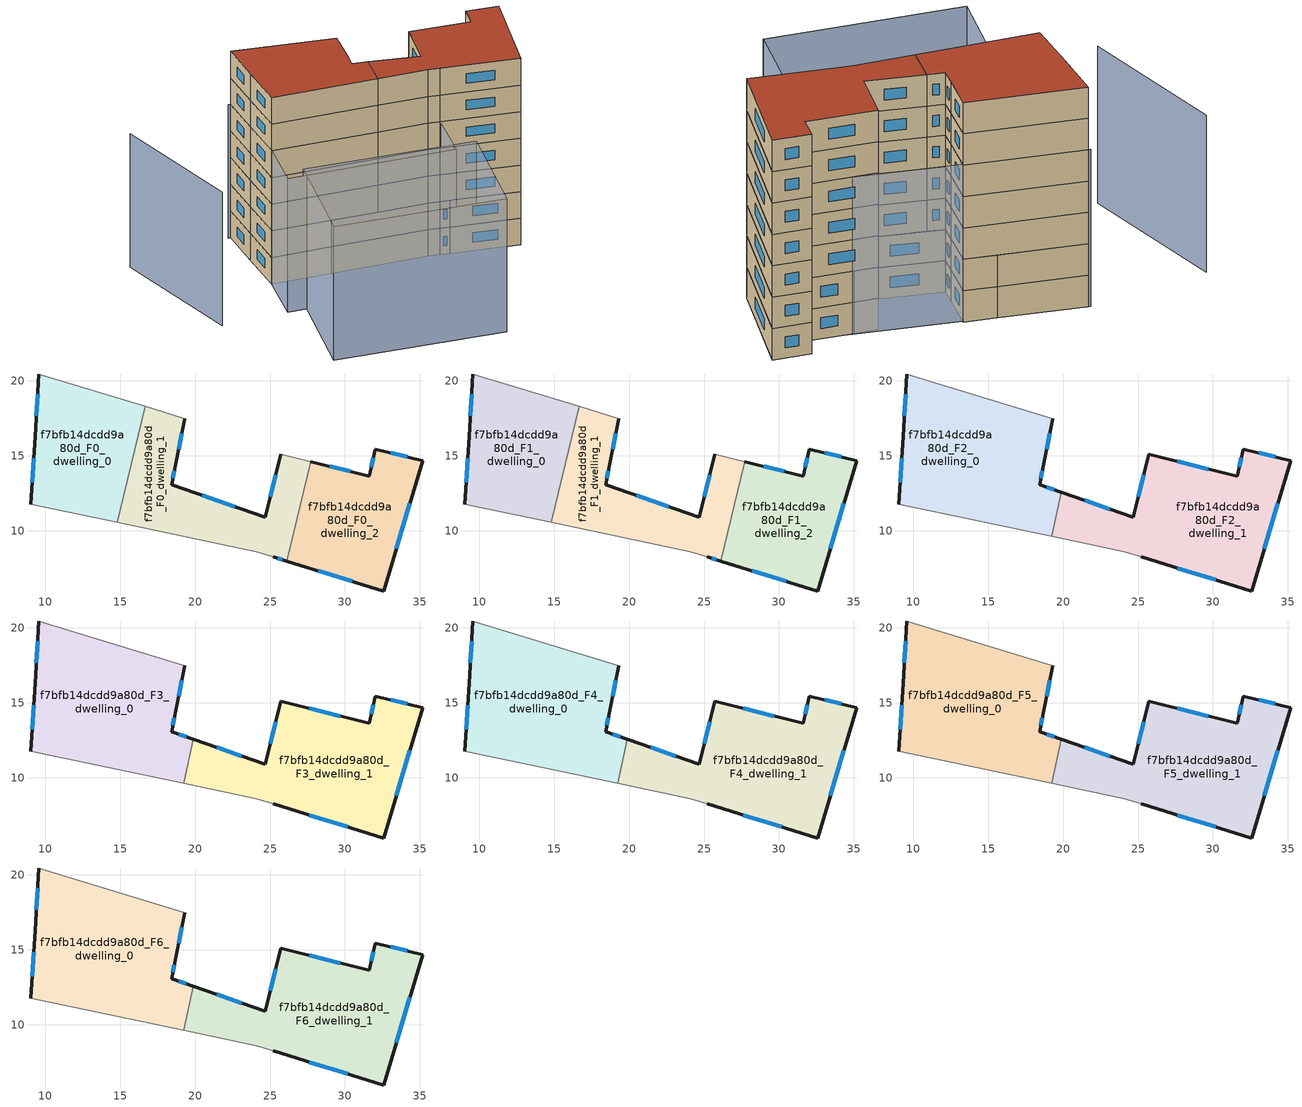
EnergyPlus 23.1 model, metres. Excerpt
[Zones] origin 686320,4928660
f7bfb14dcdd9a80d_F0_dwelling_0
 floor ground (EU_floor_Construction): 16.67,18.28 14.8,10.55 9.04,11.77 9.32,16.3 9.57,20.45 z0
 wall outside (EU_wall_Construction): 9.57,20.45 9.32,16.3 9.04,11.77 z0:3
 wall adiabatic (EU_wall_Construction): 16.67,18.28 9.57,20.45 / 9.04,11.77 14.8,10.55 z0:3
 wall to f7bfb14dcdd9a80d_F0_dwelling_1 (EU_wall_Construction): 14.8,10.55 16.67,18.28 z0:3
 window (EU_Window_Construction): 9.23,14.83 9.13,13.24 / 9.49,19.1 9.4,17.65 z0.98:2.02
f7bfb14dcdd9a80d_F0_dwelling_1
 floor ground (EU_floor_Construction): 27.7,14.59 26.1,7.97 25.22,8.24 24.08,8.6 14.8,10.55 16.67,18.28 19.3,17.48 18.71,14.46 18.43,13.05 24.69,10.89 25.71,15.08 z0
 wall outside (EU_wall_Construction): 25.71,15.08 24.69,10.89 18.43,13.05 18.71,14.46 19.3,17.48 / 25.22,8.24 26.1,7.97 z0:3
 wall adiabatic (EU_wall_Construction): 27.7,14.59 25.71,15.08 / 14.8,10.55 24.08,8.6 25.22,8.24 / 19.3,17.48 16.67,18.28 z0:3
 wall to f7bfb14dcdd9a80d_F0_dwelling_2 (EU_wall_Construction): 26.1,7.97 27.7,14.59 z0:3
 window (EU_Window_Construction): 22.65,11.59 20.46,12.35 / 25.37,13.72 25.02,12.25 / 25.5,8.15 25.81,8.06 / 18.9,15.44 19.1,16.5 / 18.52,13.51 18.61,14 z0.98:2.02
f7bfb14dcdd9a80d_F0_dwelling_2
 floor ground (EU_floor_Construction): 35.19,14.67 32.58,5.97 26.1,7.97 27.7,14.59 31.62,13.64 32.04,15.43 z0
 wall outside (EU_wall_Construction): 26.1,7.97 32.58,5.97 35.19,14.67 32.04,15.43 31.62,13.64 27.7,14.59 z0:3
 window (EU_Window_Construction): 33.42,8.8 34.34,11.84 / 28.21,7.32 30.47,6.62 / 30.34,13.95 28.97,14.28 / 31.9,14.85 31.75,14.22 / 34.16,14.92 33.06,15.18 z0.98:2.02
f7bfb14dcdd9a80d_F1_dwelling_0
 floor to f7bfb14dcdd9a80d_F0_dwelling_0 (EU_floor_Construction): 16.67,18.28 14.8,10.55 9.04,11.77 9.32,16.3 9.57,20.45 z3
 wall outside (EU_wall_Construction): 9.57,20.45 9.32,16.3 9.04,11.77 z3:6
 wall adiabatic (EU_wall_Construction): 16.67,18.28 9.57,20.45 / 9.04,11.77 14.8,10.55 z3:6
 wall to f7bfb14dcdd9a80d_F1_dwelling_1 (EU_wall_Construction): 14.8,10.55 16.67,18.28 z3:6
 window (EU_Window_Construction): 9.23,14.83 9.13,13.24 / 9.49,19.1 9.4,17.65 z3.98:5.02
f7bfb14dcdd9a80d_F1_dwelling_1
 floor to f7bfb14dcdd9a80d_F0_dwelling_1 (EU_floor_Construction): 27.7,14.59 26.1,7.97 25.22,8.24 24.08,8.6 14.8,10.55 16.67,18.28 19.3,17.48 18.71,14.46 18.43,13.05 24.69,10.89 25.71,15.08 z3
 wall outside (EU_wall_Construction): 25.71,15.08 24.69,10.89 18.43,13.05 18.71,14.46 19.3,17.48 / 25.22,8.24 26.1,7.97 z3:6
 wall adiabatic (EU_wall_Construction): 27.7,14.59 25.71,15.08 / 14.8,10.55 24.08,8.6 25.22,8.24 / 19.3,17.48 16.67,18.28 z3:6
 wall to f7bfb14dcdd9a80d_F1_dwelling_2 (EU_wall_Construction): 26.1,7.97 27.7,14.59 z3:6
 window (EU_Window_Construction): 22.65,11.59 20.46,12.35 / 25.37,13.72 25.02,12.25 / 25.5,8.15 25.81,8.06 / 18.9,15.44 19.1,16.5 / 18.52,13.51 18.61,14 z3.98:5.02
f7bfb14dcdd9a80d_F1_dwelling_2
 floor to f7bfb14dcdd9a80d_F0_dwelling_2 (EU_floor_Construction): 35.19,14.67 32.58,5.97 26.1,7.97 27.7,14.59 31.62,13.64 32.04,15.43 z3
 wall outside (EU_wall_Construction): 26.1,7.97 32.58,5.97 35.19,14.67 32.04,15.43 31.62,13.64 27.7,14.59 z3:6
 window (EU_Window_Construction): 33.42,8.8 34.34,11.84 / 28.21,7.32 30.47,6.62 / 30.34,13.95 28.97,14.28 / 31.9,14.85 31.75,14.22 / 34.16,14.92 33.06,15.18 z3.98:5.02
f7bfb14dcdd9a80d_F2_dwelling_0
 floor to f7bfb14dcdd9a80d_F1_dwelling_0 (EU_floor_Construction): 16.67,18.28 14.8,10.55 9.04,11.77 9.32,16.3 9.57,20.45 z6
 floor to f7bfb14dcdd9a80d_F1_dwelling_1 (EU_floor_Construction): 19.3,17.48 18.71,14.46 18.43,13.05 19.87,12.55 19.25,9.62 14.8,10.55 16.67,18.28 z6
 wall outside (EU_wall_Construction): 19.87,12.55 18.43,13.05 18.71,14.46 19.3,17.48 / 9.57,20.45 9.32,16.3 9.04,11.77 z6:9
 wall adiabatic (EU_wall_Construction): 9.04,11.77 19.25,9.62 / 19.3,17.48 9.57,20.45 z6:9
 wall to f7bfb14dcdd9a80d_F2_dwelling_1 (EU_wall_Construction): 19.25,9.62 19.87,12.55 z6:9
 window (EU_Window_Construction): 19.4,12.71 18.89,12.89 / 9.23,14.83 9.13,13.24 / 9.49,19.1 9.4,17.65 / 18.9,15.44 19.1,16.5 / 18.52,13.51 18.61,14 z6.98:8.02
f7bfb14dcdd9a80d_F2_dwelling_1
 floor to f7bfb14dcdd9a80d_F1_dwelling_1 (EU_floor_Construction): 27.7,14.59 26.1,7.97 25.22,8.24 24.08,8.6 19.25,9.62 19.87,12.55 24.69,10.89 25.71,15.08 z6
 floor to f7bfb14dcdd9a80d_F1_dwelling_2 (EU_floor_Construction): 35.19,14.67 32.58,5.97 26.1,7.97 27.7,14.59 31.62,13.64 32.04,15.43 z6
 wall outside (EU_wall_Construction): 25.22,8.24 32.58,5.97 35.19,14.67 32.04,15.43 31.62,13.64 25.71,15.08 24.69,10.89 19.87,12.55 z6:9
 wall adiabatic (EU_wall_Construction): 19.25,9.62 24.08,8.6 25.22,8.24 z6:9
 window (EU_Window_Construction): 31.9,14.85 31.75,14.22 / 34.16,14.92 33.06,15.18 / 33.42,8.8 34.34,11.84 / 27.61,7.5 30.18,6.71 / 23.12,11.43 21.43,12.01 / 25.37,13.72 25.02,12.25 / 29.69,14.11 27.63,14.61 z6.98:8.02
f7bfb14dcdd9a80d_F3_dwelling_0
 floor to f7bfb14dcdd9a80d_F2_dwelling_0 (EU_floor_Construction): 19.3,17.48 18.71,14.46 18.43,13.05 19.87,12.55 19.25,9.62 9.04,11.77 9.32,16.3 9.57,20.45 z9
 wall outside (EU_wall_Construction): 19.87,12.55 18.43,13.05 18.71,14.46 19.3,17.48 / 9.57,20.45 9.32,16.3 9.04,11.77 z9:12
 wall adiabatic (EU_wall_Construction): 9.04,11.77 19.25,9.62 / 19.3,17.48 9.57,20.45 z9:12
 wall to f7bfb14dcdd9a80d_F3_dwelling_1 (EU_wall_Construction): 19.25,9.62 19.87,12.55 z9:12
 window (EU_Window_Construction): 19.4,12.71 18.89,12.89 / 9.23,14.83 9.13,13.24 / 9.49,19.1 9.4,17.65 / 18.9,15.44 19.1,16.5 / 18.52,13.51 18.61,14 z9.98:11.02
f7bfb14dcdd9a80d_F3_dwelling_1
 floor to f7bfb14dcdd9a80d_F2_dwelling_1 (EU_floor_Construction): 35.19,14.67 32.58,5.97 25.22,8.24 24.08,8.6 19.25,9.62 19.87,12.55 24.69,10.89 25.71,15.08 31.62,13.64 32.04,15.43 z9
 wall outside (EU_wall_Construction): 25.22,8.24 32.58,5.97 35.19,14.67 32.04,15.43 31.62,13.64 25.71,15.08 24.69,10.89 19.87,12.55 z9:12
 wall adiabatic (EU_wall_Construction): 19.25,9.62 24.08,8.6 25.22,8.24 z9:12
 window (EU_Window_Construction): 31.9,14.85 31.75,14.22 / 34.16,14.92 33.06,15.18 / 33.42,8.8 34.34,11.84 / 27.61,7.5 30.18,6.71 / 23.12,11.43 21.43,12.01 / 25.37,13.72 25.02,12.25 / 29.69,14.11 27.63,14.61 z9.98:11.02
f7bfb14dcdd9a80d_F4_dwelling_0
 floor to f7bfb14dcdd9a80d_F3_dwelling_0 (EU_floor_Construction): 19.3,17.48 18.71,14.46 18.43,13.05 19.87,12.55 19.25,9.62 9.04,11.77 9.32,16.3 9.57,20.45 z12
 wall outside (EU_wall_Construction): 19.87,12.55 18.43,13.05 18.71,14.46 19.3,17.48 / 9.57,20.45 9.32,16.3 9.04,11.77 z12:15
 wall adiabatic (EU_wall_Construction): 9.04,11.77 19.25,9.62 / 19.3,17.48 9.57,20.45 z12:15
 wall to f7bfb14dcdd9a80d_F4_dwelling_1 (EU_wall_Construction): 19.25,9.62 19.87,12.55 z12:15
 window (EU_Window_Construction): 19.4,12.71 18.89,12.89 / 9.23,14.83 9.13,13.24 / 9.49,19.1 9.4,17.65 / 18.9,15.44 19.1,16.5 / 18.52,13.51 18.61,14 z12.98:14.02
f7bfb14dcdd9a80d_F4_dwelling_1
 floor to f7bfb14dcdd9a80d_F3_dwelling_1 (EU_floor_Construction): 35.19,14.67 32.58,5.97 25.22,8.24 24.08,8.6 19.25,9.62 19.87,12.55 24.69,10.89 25.71,15.08 31.62,13.64 32.04,15.43 z12
 wall outside (EU_wall_Construction): 25.22,8.24 32.58,5.97 35.19,14.67 32.04,15.43 31.62,13.64 25.71,15.08 24.69,10.89 19.87,12.55 z12:15
 wall adiabatic (EU_wall_Construction): 19.25,9.62 24.08,8.6 25.22,8.24 z12:15
 window (EU_Window_Construction): 31.9,14.85 31.75,14.22 / 34.16,14.92 33.06,15.18 / 33.42,8.8 34.34,11.84 / 27.61,7.5 30.18,6.71 / 23.12,11.43 21.43,12.01 / 25.37,13.72 25.02,12.25 / 29.69,14.11 27.63,14.61 z12.98:14.02
f7bfb14dcdd9a80d_F5_dwelling_0
 floor to f7bfb14dcdd9a80d_F4_dwelling_0 (EU_floor_Construction): 19.3,17.48 18.71,14.46 18.43,13.05 19.87,12.55 19.25,9.62 9.04,11.77 9.32,16.3 9.57,20.45 z15
 wall outside (EU_wall_Construction): 19.87,12.55 18.43,13.05 18.71,14.46 19.3,17.48 / 9.57,20.45 9.32,16.3 9.04,11.77 z15:18
 wall adiabatic (EU_wall_Construction): 9.04,11.77 19.25,9.62 / 19.3,17.48 9.57,20.45 z15:18
 wall to f7bfb14dcdd9a80d_F5_dwelling_1 (EU_wall_Construction): 19.25,9.62 19.87,12.55 z15:18
 window (EU_Window_Construction): 19.4,12.71 18.89,12.89 / 9.23,14.83 9.13,13.24 / 9.49,19.1 9.4,17.65 / 18.9,15.44 19.1,16.5 / 18.52,13.51 18.61,14 z15.98:17.02
f7bfb14dcdd9a80d_F5_dwelling_1
 floor to f7bfb14dcdd9a80d_F4_dwelling_1 (EU_floor_Construction): 35.19,14.67 32.58,5.97 25.22,8.24 24.08,8.6 19.25,9.62 19.87,12.55 24.69,10.89 25.71,15.08 31.62,13.64 32.04,15.43 z15
 wall outside (EU_wall_Construction): 25.22,8.24 32.58,5.97 35.19,14.67 32.04,15.43 31.62,13.64 25.71,15.08 24.69,10.89 19.87,12.55 z15:18
 wall adiabatic (EU_wall_Construction): 19.25,9.62 24.08,8.6 25.22,8.24 z15:18
 window (EU_Window_Construction): 31.9,14.85 31.75,14.22 / 34.16,14.92 33.06,15.18 / 33.42,8.8 34.34,11.84 / 27.61,7.5 30.18,6.71 / 23.12,11.43 21.43,12.01 / 25.37,13.72 25.02,12.25 / 29.69,14.11 27.63,14.61 z15.98:17.02
f7bfb14dcdd9a80d_F6_dwelling_0
 floor to f7bfb14dcdd9a80d_F5_dwelling_0 (EU_floor_Construction): 19.3,17.48 18.71,14.46 18.43,13.05 19.87,12.55 19.25,9.62 9.04,11.77 9.32,16.3 9.57,20.45 z18
 wall outside (EU_wall_Construction): 19.87,12.55 18.43,13.05 18.71,14.46 19.3,17.48 / 9.57,20.45 9.32,16.3 9.04,11.77 z18:21
 wall adiabatic (EU_wall_Construction): 9.04,11.77 19.25,9.62 / 19.3,17.48 9.57,20.45 z18:21
 wall to f7bfb14dcdd9a80d_F6_dwelling_1 (EU_wall_Construction): 19.25,9.62 19.87,12.55 z18:21
 window (EU_Window_Construction): 19.4,12.71 18.89,12.89 / 9.23,14.83 9.13,13.24 / 9.49,19.1 9.4,17.65 / 18.9,15.44 19.1,16.5 / 18.52,13.51 18.61,14 z18.98:20.02
 roof outside (EU_roof_Construction): 19.25,9.62 19.87,12.55 18.43,13.05 18.71,14.46 19.3,17.48 9.57,20.45 9.32,16.3 9.04,11.77 z21
f7bfb14dcdd9a80d_F6_dwelling_1
 floor to f7bfb14dcdd9a80d_F5_dwelling_1 (EU_floor_Construction): 35.19,14.67 32.58,5.97 25.22,8.24 24.08,8.6 19.25,9.62 19.87,12.55 24.69,10.89 25.71,15.08 31.62,13.64 32.04,15.43 z18
 wall outside (EU_wall_Construction): 25.22,8.24 32.58,5.97 35.19,14.67 32.04,15.43 31.62,13.64 25.71,15.08 24.69,10.89 19.87,12.55 z18:21
 wall adiabatic (EU_wall_Construction): 19.25,9.62 24.08,8.6 25.22,8.24 z18:21
 window (EU_Window_Construction): 31.9,14.85 31.75,14.22 / 34.16,14.92 33.06,15.18 / 33.42,8.8 34.34,11.84 / 27.61,7.5 30.18,6.71 / 23.12,11.43 21.43,12.01 / 25.37,13.72 25.02,12.25 / 29.69,14.11 27.63,14.61 z18.98:20.02
 roof outside (EU_roof_Construction): 32.58,5.97 35.19,14.67 32.04,15.43 31.62,13.64 25.71,15.08 24.69,10.89 19.87,12.55 19.25,9.62 24.08,8.6 25.22,8.24 z21
shading: -1.03,20.82 1.58,7.97 / 31.09,13.58 9.36,20.52 / 26.51,3.74 24.18,-6.1 / 24.18,-6.1 7.78,-2.23 / 7.78,-2.23 10.11,7.61 / 10.11,7.61 26.51,3.74 / 9.04,11.77 25.24,8.35 / 25.24,8.35 24.22,3.5 / 24.22,3.5 8.01,6.92 / 8.01,6.92 9.04,11.77 z0:15
[Building]
EU S2 Campaign: North Axis=0; Terrain=City; Solar Distribution=FullExterior
[Site:Location]
Bologna: Latitude=44.5; Longitude=11.25; Time Zone=1; Elevation=37
[SizingPeriod:WeatherFileDays]
AnnualSizingPeriod: Begin Month=1; Begin Day of Month=1; End Month=12; End Day of Month=31; Day of Week for Start Day=Monday; Use Weather File Daylight Saving Period=No; Use Weather File Rain and Snow Indicators=No
[MATERIAL]
EU_InternalMass_Material: Roughness=MediumRough; Thickness=0.1; Conductivity=1; Density=1800; Specific Heat=900; Thermal Absorptance=0.9; Solar Absorptance=0.7; Visible Absorptance=0.7
[MATERIAL:NOMASS] Roughness=MediumRough; Thermal Absorptance=0.9; Solar Absorptance=0.7; Visible Absorptance=0.7
Name | Thermal Resistance
EU_wall_NoMass | 0.905828
EU_roof_NoMass | 0.37593
EU_floor_NoMass | 0.67114
[WINDOWMATERIAL:SIMPLEGLAZINGSYSTEM]
EU_Window_SimpleGlazing: UFactor=4.52486; Solar Heat Gain Coefficient=0.85; Visible Transmittance=0.85
[CONSTRUCTION]
EU_wall_Construction: EU_wall_NoMass
EU_roof_Construction: EU_roof_NoMass
EU_floor_Construction: EU_floor_NoMass
EU_InternalMass_Construction: EU_InternalMass_Material
EU_Window_Construction: EU_Window_SimpleGlazing
[ZONE] Type=1; Multiplier=1; Ceiling Height=autocalculate; Floor Area=autocalculate; Part of Total Floor Area=Yes
Name | Volume
f7bfb14dcdd9a80d_F0_dwelling_0; f7bfb14dcdd9a80d_F1_dwelling_0; f7bfb14dcdd9a80d_F1_dwelling_1 | 164.317
f7bfb14dcdd9a80d_F2_dwelling_0 | 246.477
f7bfb14dcdd9a80d_F3_dwelling_0; f7bfb14dcdd9a80d_F4_dwelling_0; f7bfb14dcdd9a80d_F5_dwelling_0; f7bfb14dcdd9a80d_F6_dwelling_0 | 246.48
f7bfb14dcdd9a80d_F0_dwelling_1 | 164.315
f7bfb14dcdd9a80d_F2_dwelling_1 | 246.478
f7bfb14dcdd9a80d_F3_dwelling_1; f7bfb14dcdd9a80d_F4_dwelling_1; f7bfb14dcdd9a80d_F5_dwelling_1; f7bfb14dcdd9a80d_F6_dwelling_1 | 246.479
f7bfb14dcdd9a80d_F0_dwelling_2 | 164.328
f7bfb14dcdd9a80d_F1_dwelling_2 | 164.327
[INTERNALMASS] Construction=EU_InternalMass_Construction
Name | Zone or ZoneList | Surface Area
f7bfb14dcdd9a80d_F0_dwelling_0_EU_InternalMass | f7bfb14dcdd9a80d_F0_dwelling_0 | 54.7722
f7bfb14dcdd9a80d_F0_dwelling_1_EU_InternalMass | f7bfb14dcdd9a80d_F0_dwelling_1 | 54.7722
f7bfb14dcdd9a80d_F0_dwelling_2_EU_InternalMass | f7bfb14dcdd9a80d_F0_dwelling_2 | 54.7757
f7bfb14dcdd9a80d_F1_dwelling_0_EU_InternalMass | f7bfb14dcdd9a80d_F1_dwelling_0 | 54.7722
f7bfb14dcdd9a80d_F1_dwelling_1_EU_InternalMass | f7bfb14dcdd9a80d_F1_dwelling_1 | 54.7722
f7bfb14dcdd9a80d_F1_dwelling_2_EU_InternalMass | f7bfb14dcdd9a80d_F1_dwelling_2 | 54.7757
f7bfb14dcdd9a80d_F2_dwelling_0_EU_InternalMass | f7bfb14dcdd9a80d_F2_dwelling_0 | 82.1602
f7bfb14dcdd9a80d_F2_dwelling_1_EU_InternalMass | f7bfb14dcdd9a80d_F2_dwelling_1 | 82.1601
f7bfb14dcdd9a80d_F3_dwelling_0_EU_InternalMass | f7bfb14dcdd9a80d_F3_dwelling_0 | 82.1602
f7bfb14dcdd9a80d_F3_dwelling_1_EU_InternalMass | f7bfb14dcdd9a80d_F3_dwelling_1 | 82.1601
f7bfb14dcdd9a80d_F4_dwelling_0_EU_InternalMass | f7bfb14dcdd9a80d_F4_dwelling_0 | 82.1602
f7bfb14dcdd9a80d_F4_dwelling_1_EU_InternalMass | f7bfb14dcdd9a80d_F4_dwelling_1 | 82.1601
f7bfb14dcdd9a80d_F5_dwelling_0_EU_InternalMass | f7bfb14dcdd9a80d_F5_dwelling_0 | 82.1602
f7bfb14dcdd9a80d_F5_dwelling_1_EU_InternalMass | f7bfb14dcdd9a80d_F5_dwelling_1 | 82.1601
f7bfb14dcdd9a80d_F6_dwelling_0_EU_InternalMass | f7bfb14dcdd9a80d_F6_dwelling_0 | 82.1602
f7bfb14dcdd9a80d_F6_dwelling_1_EU_InternalMass | f7bfb14dcdd9a80d_F6_dwelling_1 | 82.1601
[OTHEREQUIPMENT] Fuel Type=Electricity; Design Level Calculation Method=Watts/Area; Power per Zone Floor Area=1; Fraction Latent=0; Fraction Radiant=0; Fraction Lost=0; Carbon Dioxide Generation Rate=0; EndUse Subcategory=EU_Step8_InternalGains
Name | Zone or ZoneList or Space or SpaceList | Schedule
EU_Step8_InternalGain_f7bfb14dcdd9a80d_F0_dwelling_0_f000 | f7bfb14dcdd9a80d_F0_dwelling_0 | EU_Step8_GainSchedule_f7bfb14dcdd9a80d_F0_dwelling_0_f000
EU_Step8_InternalGain_f7bfb14dcdd9a80d_F0_dwelling_1_f000 | f7bfb14dcdd9a80d_F0_dwelling_1 | EU_Step8_GainSchedule_f7bfb14dcdd9a80d_F0_dwelling_1_f000
EU_Step8_InternalGain_f7bfb14dcdd9a80d_F0_dwelling_2_f000 | f7bfb14dcdd9a80d_F0_dwelling_2 | EU_Step8_GainSchedule_f7bfb14dcdd9a80d_F0_dwelling_2_f000
EU_Step8_InternalGain_f7bfb14dcdd9a80d_F1_dwelling_0_f000 | f7bfb14dcdd9a80d_F1_dwelling_0 | EU_Step8_GainSchedule_f7bfb14dcdd9a80d_F1_dwelling_0_f000
EU_Step8_InternalGain_f7bfb14dcdd9a80d_F1_dwelling_1_f000 | f7bfb14dcdd9a80d_F1_dwelling_1 | EU_Step8_GainSchedule_f7bfb14dcdd9a80d_F1_dwelling_1_f000
EU_Step8_InternalGain_f7bfb14dcdd9a80d_F1_dwelling_2_f000 | f7bfb14dcdd9a80d_F1_dwelling_2 | EU_Step8_GainSchedule_f7bfb14dcdd9a80d_F1_dwelling_2_f000
EU_Step8_InternalGain_f7bfb14dcdd9a80d_F2_dwelling_0_f000 | f7bfb14dcdd9a80d_F2_dwelling_0 | EU_Step8_GainSchedule_f7bfb14dcdd9a80d_F2_dwelling_0_f000
EU_Step8_InternalGain_f7bfb14dcdd9a80d_F2_dwelling_1_f000 | f7bfb14dcdd9a80d_F2_dwelling_1 | EU_Step8_GainSchedule_f7bfb14dcdd9a80d_F2_dwelling_1_f000
EU_Step8_InternalGain_f7bfb14dcdd9a80d_F3_dwelling_0_f000 | f7bfb14dcdd9a80d_F3_dwelling_0 | EU_Step8_GainSchedule_f7bfb14dcdd9a80d_F3_dwelling_0_f000
EU_Step8_InternalGain_f7bfb14dcdd9a80d_F3_dwelling_1_f000 | f7bfb14dcdd9a80d_F3_dwelling_1 | EU_Step8_GainSchedule_f7bfb14dcdd9a80d_F3_dwelling_1_f000
EU_Step8_InternalGain_f7bfb14dcdd9a80d_F4_dwelling_0_f000 | f7bfb14dcdd9a80d_F4_dwelling_0 | EU_Step8_GainSchedule_f7bfb14dcdd9a80d_F4_dwelling_0_f000
EU_Step8_InternalGain_f7bfb14dcdd9a80d_F4_dwelling_1_f000 | f7bfb14dcdd9a80d_F4_dwelling_1 | EU_Step8_GainSchedule_f7bfb14dcdd9a80d_F4_dwelling_1_f000
EU_Step8_InternalGain_f7bfb14dcdd9a80d_F5_dwelling_0_f000 | f7bfb14dcdd9a80d_F5_dwelling_0 | EU_Step8_GainSchedule_f7bfb14dcdd9a80d_F5_dwelling_0_f000
EU_Step8_InternalGain_f7bfb14dcdd9a80d_F5_dwelling_1_f000 | f7bfb14dcdd9a80d_F5_dwelling_1 | EU_Step8_GainSchedule_f7bfb14dcdd9a80d_F5_dwelling_1_f000
EU_Step8_InternalGain_f7bfb14dcdd9a80d_F6_dwelling_0_f000 | f7bfb14dcdd9a80d_F6_dwelling_0 | EU_Step8_GainSchedule_f7bfb14dcdd9a80d_F6_dwelling_0_f000
EU_Step8_InternalGain_f7bfb14dcdd9a80d_F6_dwelling_1_f000 | f7bfb14dcdd9a80d_F6_dwelling_1 | EU_Step8_GainSchedule_f7bfb14dcdd9a80d_F6_dwelling_1_f000
[ZONEVENTILATION:DESIGNFLOWRATE] Schedule=EU_AlwaysOn; Design Flow Rate Calculation Method=AirChanges/Hour; Air Changes per Hour=0.73129; Ventilation Type=Natural; Fan Pressure Rise=0; Fan Total Efficiency=1; Constant Term Coefficient=1; Temperature Term Coefficient=0; Velocity Term Coefficient=0; Velocity Squared Term Coefficient=0; Minimum Indoor Temperature=-100; Maximum Indoor Temperature=100; Delta Temperature=-100; Minimum Outdoor Temperature=-100; Maximum Outdoor Temperature=100; Maximum Wind Speed=40
Name | Zone or ZoneList or Space or SpaceList
EU_ConstantAir_f7bfb14dcdd9a80d_F0_dwelling_0 | f7bfb14dcdd9a80d_F0_dwelling_0
EU_ConstantAir_f7bfb14dcdd9a80d_F0_dwelling_1 | f7bfb14dcdd9a80d_F0_dwelling_1
EU_ConstantAir_f7bfb14dcdd9a80d_F0_dwelling_2 | f7bfb14dcdd9a80d_F0_dwelling_2
EU_ConstantAir_f7bfb14dcdd9a80d_F1_dwelling_0 | f7bfb14dcdd9a80d_F1_dwelling_0
EU_ConstantAir_f7bfb14dcdd9a80d_F1_dwelling_1 | f7bfb14dcdd9a80d_F1_dwelling_1
EU_ConstantAir_f7bfb14dcdd9a80d_F1_dwelling_2 | f7bfb14dcdd9a80d_F1_dwelling_2
EU_ConstantAir_f7bfb14dcdd9a80d_F2_dwelling_0 | f7bfb14dcdd9a80d_F2_dwelling_0
EU_ConstantAir_f7bfb14dcdd9a80d_F2_dwelling_1 | f7bfb14dcdd9a80d_F2_dwelling_1
EU_ConstantAir_f7bfb14dcdd9a80d_F3_dwelling_0 | f7bfb14dcdd9a80d_F3_dwelling_0
EU_ConstantAir_f7bfb14dcdd9a80d_F3_dwelling_1 | f7bfb14dcdd9a80d_F3_dwelling_1
EU_ConstantAir_f7bfb14dcdd9a80d_F4_dwelling_0 | f7bfb14dcdd9a80d_F4_dwelling_0
EU_ConstantAir_f7bfb14dcdd9a80d_F4_dwelling_1 | f7bfb14dcdd9a80d_F4_dwelling_1
EU_ConstantAir_f7bfb14dcdd9a80d_F5_dwelling_0 | f7bfb14dcdd9a80d_F5_dwelling_0
EU_ConstantAir_f7bfb14dcdd9a80d_F5_dwelling_1 | f7bfb14dcdd9a80d_F5_dwelling_1
EU_ConstantAir_f7bfb14dcdd9a80d_F6_dwelling_0 | f7bfb14dcdd9a80d_F6_dwelling_0
EU_ConstantAir_f7bfb14dcdd9a80d_F6_dwelling_1 | f7bfb14dcdd9a80d_F6_dwelling_1
[HVACTEMPLATE:THERMOSTAT] Constant Heating Setpoint=20; Constant Cooling Setpoint=50
EU_HeatOnly_f7bfb14dcdd9a80d_F0_dwelling_0; EU_HeatOnly_f7bfb14dcdd9a80d_F0_dwelling_1; EU_HeatOnly_f7bfb14dcdd9a80d_F0_dwelling_2; EU_HeatOnly_f7bfb14dcdd9a80d_F1_dwelling_0; EU_HeatOnly_f7bfb14dcdd9a80d_F1_dwelling_1; EU_HeatOnly_f7bfb14dcdd9a80d_F1_dwelling_2; EU_HeatOnly_f7bfb14dcdd9a80d_F2_dwelling_0; EU_HeatOnly_f7bfb14dcdd9a80d_F2_dwelling_1; EU_HeatOnly_f7bfb14dcdd9a80d_F3_dwelling_0; EU_HeatOnly_f7bfb14dcdd9a80d_F3_dwelling_1; EU_HeatOnly_f7bfb14dcdd9a80d_F4_dwelling_0; EU_HeatOnly_f7bfb14dcdd9a80d_F4_dwelling_1; EU_HeatOnly_f7bfb14dcdd9a80d_F5_dwelling_0; EU_HeatOnly_f7bfb14dcdd9a80d_F5_dwelling_1; EU_HeatOnly_f7bfb14dcdd9a80d_F6_dwelling_0; EU_HeatOnly_f7bfb14dcdd9a80d_F6_dwelling_1
[HVACTEMPLATE:ZONE:IDEALLOADSAIRSYSTEM] System Availability Schedule=EU_AlwaysOn; Maximum Heating Supply Air Temperature=50; Minimum Cooling Supply Air Temperature=13; Maximum Heating Supply Air Humidity Ratio=0.0156; Minimum Cooling Supply Air Humidity Ratio=0.0077; Heating Limit=NoLimit; Cooling Limit=NoLimit; Heating Availability Schedule=EU_AlwaysOn; Cooling Availability Schedule=EU_CoolingOff; Dehumidification Control Type=ConstantSensibleHeatRatio; Cooling Sensible Heat Ratio=0.7; Dehumidification Setpoint=60; Humidification Control Type=None; Humidification Setpoint=30; Outdoor Air Method=None; Outdoor Air Flow Rate per Person=0.00944; Outdoor Air Flow Rate per Zone Floor Area=0; Outdoor Air Flow Rate per Zone=0; Demand Controlled Ventilation Type=None; Outdoor Air Economizer Type=NoEconomizer; Heat Recovery Type=None; Sensible Heat Recovery Effectiveness=0.7; Latent Heat Recovery Effectiveness=0.65
Name | Template Thermostat
f7bfb14dcdd9a80d_F0_dwelling_0 | EU_HeatOnly_f7bfb14dcdd9a80d_F0_dwelling_0
f7bfb14dcdd9a80d_F0_dwelling_1 | EU_HeatOnly_f7bfb14dcdd9a80d_F0_dwelling_1
f7bfb14dcdd9a80d_F0_dwelling_2 | EU_HeatOnly_f7bfb14dcdd9a80d_F0_dwelling_2
f7bfb14dcdd9a80d_F1_dwelling_0 | EU_HeatOnly_f7bfb14dcdd9a80d_F1_dwelling_0
f7bfb14dcdd9a80d_F1_dwelling_1 | EU_HeatOnly_f7bfb14dcdd9a80d_F1_dwelling_1
f7bfb14dcdd9a80d_F1_dwelling_2 | EU_HeatOnly_f7bfb14dcdd9a80d_F1_dwelling_2
f7bfb14dcdd9a80d_F2_dwelling_0 | EU_HeatOnly_f7bfb14dcdd9a80d_F2_dwelling_0
f7bfb14dcdd9a80d_F2_dwelling_1 | EU_HeatOnly_f7bfb14dcdd9a80d_F2_dwelling_1
f7bfb14dcdd9a80d_F3_dwelling_0 | EU_HeatOnly_f7bfb14dcdd9a80d_F3_dwelling_0
f7bfb14dcdd9a80d_F3_dwelling_1 | EU_HeatOnly_f7bfb14dcdd9a80d_F3_dwelling_1
f7bfb14dcdd9a80d_F4_dwelling_0 | EU_HeatOnly_f7bfb14dcdd9a80d_F4_dwelling_0
f7bfb14dcdd9a80d_F4_dwelling_1 | EU_HeatOnly_f7bfb14dcdd9a80d_F4_dwelling_1
f7bfb14dcdd9a80d_F5_dwelling_0 | EU_HeatOnly_f7bfb14dcdd9a80d_F5_dwelling_0
f7bfb14dcdd9a80d_F5_dwelling_1 | EU_HeatOnly_f7bfb14dcdd9a80d_F5_dwelling_1
f7bfb14dcdd9a80d_F6_dwelling_0 | EU_HeatOnly_f7bfb14dcdd9a80d_F6_dwelling_0
f7bfb14dcdd9a80d_F6_dwelling_1 | EU_HeatOnly_f7bfb14dcdd9a80d_F6_dwelling_1
[SIZING:ZONE] Zone Cooling Design Supply Air Temperature Input Method=SupplyAirTemperature; Zone Cooling Design Supply Air Temperature=13; Zone Heating Design Supply Air Temperature Input Method=SupplyAirTemperature; Zone Heating Design Supply Air Temperature=50; Zone Cooling Design Supply Air Humidity Ratio=0.008; Zone Heating Design Supply Air Humidity Ratio=0.008; Cooling Design Air Flow Method=DesignDay; Cooling Design Air Flow Rate=0; Cooling Minimum Air Flow per Zone Floor Area=0.000762; Cooling Minimum Air Flow=0; Cooling Minimum Air Flow Fraction=0.2; Heating Design Air Flow Method=DesignDay; Heating Design Air Flow Rate=0; Heating Maximum Air Flow per Zone Floor Area=0.002032; Heating Maximum Air Flow=0.141576; Heating Maximum Air Flow Fraction=0.3; Account for Dedicated Outdoor Air System=No; Dedicated Outdoor Air System Control Strategy=NeutralSupplyAir; Dedicated Outdoor Air Low Setpoint Temperature for Design=autosize; Dedicated Outdoor Air High Setpoint Temperature for Design=autosize; Zone Load Sizing Method=Sensible Load Only No Latent Load; Zone Latent Cooling Design Supply Air Humidity Ratio Input Method=HumidityRatioDifference; Zone Cooling Design Supply Air Humidity Ratio Difference=0.005; Zone Latent Heating Design Supply Air Humidity Ratio Input Method=HumidityRatioDifference; Zone Humidification Design Supply Air Humidity Ratio Difference=0.005
f7bfb14dcdd9a80d_F0_dwelling_0; f7bfb14dcdd9a80d_F0_dwelling_1; f7bfb14dcdd9a80d_F0_dwelling_2; f7bfb14dcdd9a80d_F1_dwelling_0; f7bfb14dcdd9a80d_F1_dwelling_1; f7bfb14dcdd9a80d_F1_dwelling_2; f7bfb14dcdd9a80d_F2_dwelling_0; f7bfb14dcdd9a80d_F2_dwelling_1; f7bfb14dcdd9a80d_F3_dwelling_0; f7bfb14dcdd9a80d_F3_dwelling_1; f7bfb14dcdd9a80d_F4_dwelling_0; f7bfb14dcdd9a80d_F4_dwelling_1; f7bfb14dcdd9a80d_F5_dwelling_0; f7bfb14dcdd9a80d_F5_dwelling_1; f7bfb14dcdd9a80d_F6_dwelling_0; f7bfb14dcdd9a80d_F6_dwelling_1
[SCHEDULE:CONSTANT]
Name | Hourly Value
EU_AlwaysOn | 1
EU_CoolingOff | 0
[SCHEDULE:FILE] Column Number=1; Rows to Skip at Top=0; Number of Hours of Data=8760; Column Separator=Comma; Interpolate to Timestep=No; Minutes per Item=60; Adjust Schedule for Daylight Savings=Yes
Name | File
EU_Step8_GainSchedule_f7bfb14dcdd9a80d_F0_dwelling_0_f000 | ../../schedules/f7bfb14dcdd9a80d/f7bfb14dcdd9a80d_F0_dwelling_0_f000_gain.csv
EU_Step8_GainSchedule_f7bfb14dcdd9a80d_F0_dwelling_1_f000 | ../../schedules/f7bfb14dcdd9a80d/f7bfb14dcdd9a80d_F0_dwelling_1_f000_gain.csv
EU_Step8_GainSchedule_f7bfb14dcdd9a80d_F0_dwelling_2_f000 | ../../schedules/f7bfb14dcdd9a80d/f7bfb14dcdd9a80d_F0_dwelling_2_f000_gain.csv
EU_Step8_GainSchedule_f7bfb14dcdd9a80d_F1_dwelling_0_f000 | ../../schedules/f7bfb14dcdd9a80d/f7bfb14dcdd9a80d_F1_dwelling_0_f000_gain.csv
EU_Step8_GainSchedule_f7bfb14dcdd9a80d_F1_dwelling_1_f000 | ../../schedules/f7bfb14dcdd9a80d/f7bfb14dcdd9a80d_F1_dwelling_1_f000_gain.csv
EU_Step8_GainSchedule_f7bfb14dcdd9a80d_F1_dwelling_2_f000 | ../../schedules/f7bfb14dcdd9a80d/f7bfb14dcdd9a80d_F1_dwelling_2_f000_gain.csv
EU_Step8_GainSchedule_f7bfb14dcdd9a80d_F2_dwelling_0_f000 | ../../schedules/f7bfb14dcdd9a80d/f7bfb14dcdd9a80d_F2_dwelling_0_f000_gain.csv
EU_Step8_GainSchedule_f7bfb14dcdd9a80d_F2_dwelling_1_f000 | ../../schedules/f7bfb14dcdd9a80d/f7bfb14dcdd9a80d_F2_dwelling_1_f000_gain.csv
EU_Step8_GainSchedule_f7bfb14dcdd9a80d_F3_dwelling_0_f000 | ../../schedules/f7bfb14dcdd9a80d/f7bfb14dcdd9a80d_F3_dwelling_0_f000_gain.csv
EU_Step8_GainSchedule_f7bfb14dcdd9a80d_F3_dwelling_1_f000 | ../../schedules/f7bfb14dcdd9a80d/f7bfb14dcdd9a80d_F3_dwelling_1_f000_gain.csv
EU_Step8_GainSchedule_f7bfb14dcdd9a80d_F4_dwelling_0_f000 | ../../schedules/f7bfb14dcdd9a80d/f7bfb14dcdd9a80d_F4_dwelling_0_f000_gain.csv
EU_Step8_GainSchedule_f7bfb14dcdd9a80d_F4_dwelling_1_f000 | ../../schedules/f7bfb14dcdd9a80d/f7bfb14dcdd9a80d_F4_dwelling_1_f000_gain.csv
EU_Step8_GainSchedule_f7bfb14dcdd9a80d_F5_dwelling_0_f000 | ../../schedules/f7bfb14dcdd9a80d/f7bfb14dcdd9a80d_F5_dwelling_0_f000_gain.csv
EU_Step8_GainSchedule_f7bfb14dcdd9a80d_F5_dwelling_1_f000 | ../../schedules/f7bfb14dcdd9a80d/f7bfb14dcdd9a80d_F5_dwelling_1_f000_gain.csv
EU_Step8_GainSchedule_f7bfb14dcdd9a80d_F6_dwelling_0_f000 | ../../schedules/f7bfb14dcdd9a80d/f7bfb14dcdd9a80d_F6_dwelling_0_f000_gain.csv
EU_Step8_GainSchedule_f7bfb14dcdd9a80d_F6_dwelling_1_f000 | ../../schedules/f7bfb14dcdd9a80d/f7bfb14dcdd9a80d_F6_dwelling_1_f000_gain.csv
